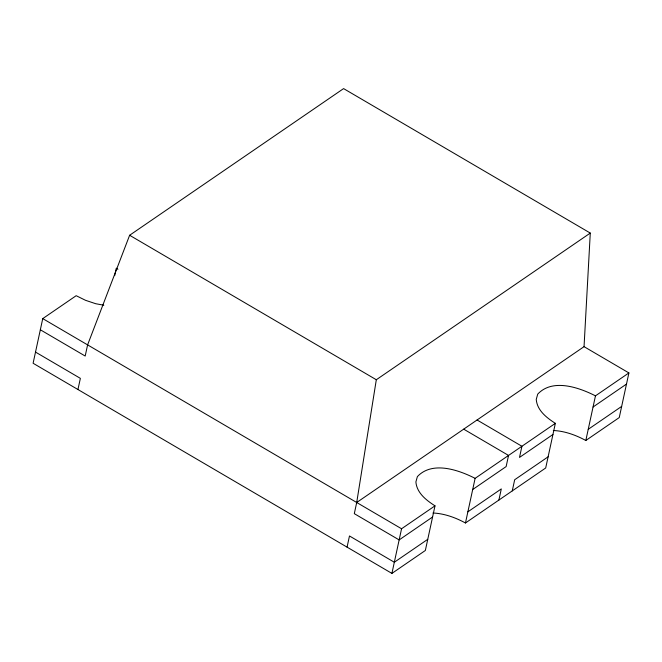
<?xml version="1.0" encoding="UTF-8"?>
<svg xmlns="http://www.w3.org/2000/svg" width="662" height="662" viewBox="0 0 662 662"><rect width="100%" height="100%" fill="white"/><g stroke="black" fill="none" stroke-linecap="round" stroke-linejoin="round"><path stroke-width="0.99" d="M432.584 517.005L399.153 539.919L354.302 513.654L356.71 502.491L584.049 346.656L590.281 233.074L343.595 88.6L129.628 235.267L87.599 344.885L85.191 356.04L40.341 329.775M356.71 502.491L376.314 379.74L590.281 233.074M103.81 305.223L95.692 303.709L85.572 300.325L76.18 295.699L42.749 318.612L33.1 363.256L391.912 573.4L425.343 550.486L435 505.842C426.369 500.331 416.754 492.942 415.893 481.911L417.374 476.623C432.212 460.702 458.576 469.921 475.117 478.345L555.352 423.341C546.721 417.838 537.105 410.448 536.245 399.409L537.726 394.122C552.563 378.201 578.927 387.427 595.469 395.843L628.9 372.929L584.049 346.656M77.951 389.521L80.367 378.358L35.516 352.093M114.691 275.64L116.305 268.193L117.902 269.31M347.062 547.135L349.478 535.972L394.329 562.245L427.76 539.323M391.912 573.4L401.561 528.764L435 505.842M432.948 513C444.401 513.53 455.456 517.552 465.46 522.988L475.117 478.345M498.891 500.067L501.308 488.912L467.877 511.825M512.264 490.898L514.68 479.743L548.111 456.821M555.352 423.341L545.695 467.984L465.46 522.988M553.308 430.499C564.752 431.036 575.808 435.05 585.82 440.487L595.469 395.843M628.9 372.929L619.251 417.565L585.82 440.487M472.701 489.508L506.132 466.586L508.548 455.431L463.698 429.158M552.936 434.504L519.505 457.425L521.921 446.262L477.07 419.989M593.053 407.006L626.484 384.084M588.228 429.324L621.659 406.41M129.628 235.267L376.314 379.74M42.749 318.612L401.561 528.764"/></g></svg>
